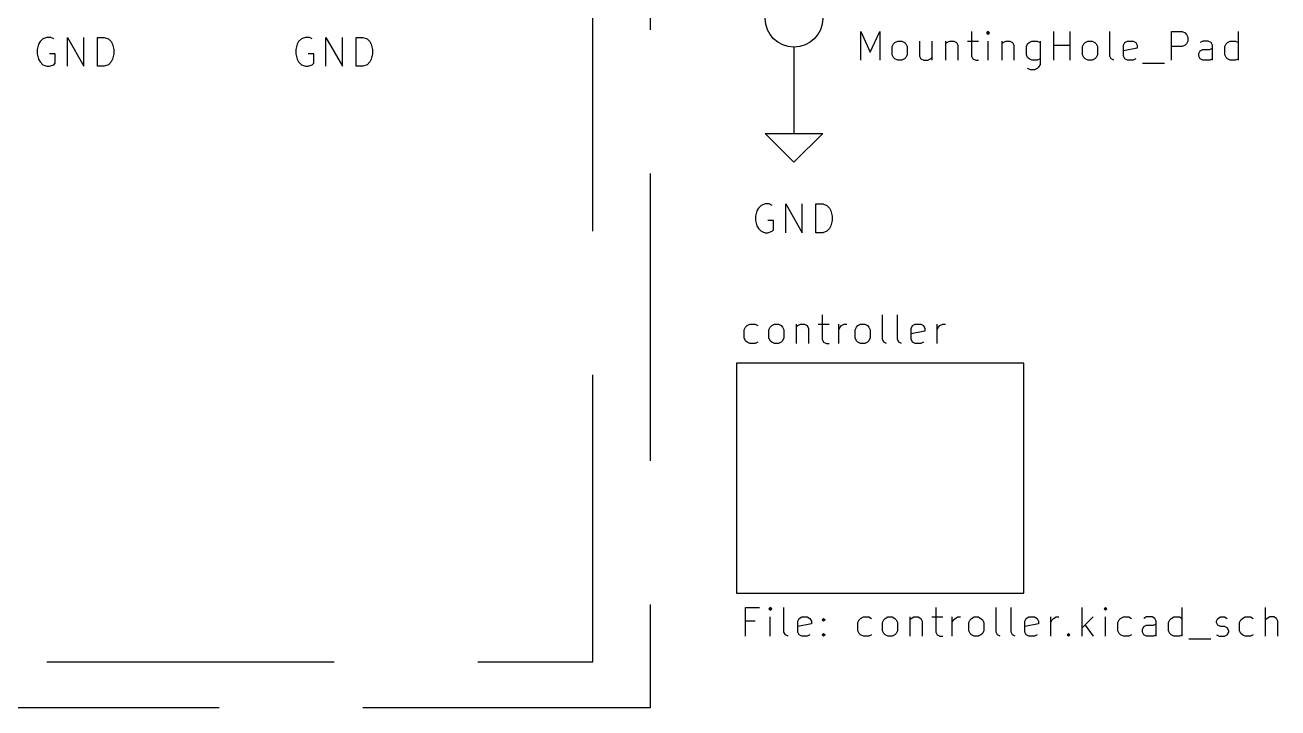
# Model space of a CAD drawing. Extents: x 0.4 to 11.3, y -7.9 to -0.4.
# Drawn here: x 4.212 to 6.392, y -3.75 to -2.561 of the extents above; entities that cross this region are included whole.
import ezdxf

# ---------------------------------------------------------------- set-up
doc = ezdxf.new("R2010")
doc.units = 0
doc.header["$MEASUREMENT"] = 0
doc.linetypes.add('DASHED', pattern=[0.75, 0.5, -0.25])
for name, color, linetype in [('BLUE3', 171, 'CONTINUOUS'), ('BROWN2', 54, 'CONTINUOUS'), ('CYAN2', 4, 'CONTINUOUS'), ('RED2', 1, 'CONTINUOUS')]:
    doc.layers.add(name, color=color, linetype=linetype)

msp = doc.modelspace()

# ---------------------------------------------------------------- linework, layer by layer
at = {"layer": 'BLUE3', "linetype": 'DASHED'}
for p, q in [((5.2, -3.67), (5.2, -0.57)), ((5.3, -0.57), (5.3, -3.75)), ((0.5, -3.67), (5.2, -3.67)), ((5.3, -3.75), (0.5, -3.75))]:
    msp.add_line(p, q, dxfattribs=at)
at = {"layer": 'BROWN2', "linetype": 'CONTINUOUS'}
for p, q in [((5.466, -3.6251), (5.466, -3.5751)), ((5.466, -3.5751), (5.4898, -3.5751)), ((5.5089, -3.5751), (5.5065, -3.5774)), ((5.5113, -3.5774), (5.5089, -3.5751)), ((5.5089, -3.5751), (5.5089, -3.5798)), ((5.5327, -3.6179), (5.5327, -3.5751)), ((5.797, -3.5751), (5.797, -3.6179)), ((5.9017, -3.6179), (5.9017, -3.5751)), ((5.9279, -3.6179), (5.9279, -3.5751)), ((6.0517, -3.6251), (6.0517, -3.5751)), ((6.0922, -3.5751), (6.0898, -3.5774)), ((6.0946, -3.5774), (6.0922, -3.5751)), ((6.0922, -3.5751), (6.0922, -3.5798)), ((6.2255, -3.6251), (6.2255, -3.5751)), ((6.3708, -3.6251), (6.3708, -3.5751)), ((5.5065, -3.5774), (5.5089, -3.5798)), ((5.5089, -3.5798), (5.5113, -3.5774)), ((5.5089, -3.6251), (5.5089, -3.5917)), ((5.5565, -3.5989), (5.5589, -3.5941)), ((5.5589, -3.5941), (5.5636, -3.5917)), ((5.5636, -3.5917), (5.5732, -3.5917)), ((5.5732, -3.5917), (5.5779, -3.5941)), ((5.5779, -3.5941), (5.5803, -3.5989)), ((5.5994, -3.5965), (5.6017, -3.5941)), ((5.6017, -3.5989), (5.5994, -3.5965)), ((5.6017, -3.5941), (5.6041, -3.5965)), ((5.6017, -3.5941), (5.6017, -3.5989)), ((5.6041, -3.5965), (5.6017, -3.5989)), ((5.6613, -3.6013), (5.6636, -3.5965)), ((5.6636, -3.5965), (5.666, -3.5941)), ((5.666, -3.5941), (5.6708, -3.5917)), ((5.6708, -3.5917), (5.6803, -3.5917)), ((5.6803, -3.5917), (5.6851, -3.5941)), ((5.7041, -3.6013), (5.7065, -3.5965)), ((5.7065, -3.5965), (5.7089, -3.5941)), ((5.7089, -3.5941), (5.7136, -3.5917)), ((5.7136, -3.5917), (5.7208, -3.5917)), ((5.7208, -3.5917), (5.7255, -3.5941)), ((5.7255, -3.5941), (5.7279, -3.5965)), ((5.7279, -3.5965), (5.7303, -3.6013)), ((5.7517, -3.5917), (5.7517, -3.6251)), ((5.7517, -3.5965), (5.7541, -3.5941)), ((5.7541, -3.5941), (5.7589, -3.5917)), ((5.7589, -3.5917), (5.766, -3.5917)), ((5.766, -3.5917), (5.7708, -3.5941)), ((5.7708, -3.5941), (5.7732, -3.5989)), ((5.7898, -3.5917), (5.8089, -3.5917)), ((5.8255, -3.6251), (5.8255, -3.5917)), ((5.8255, -3.6013), (5.8279, -3.5965)), ((5.8279, -3.5965), (5.8303, -3.5941)), ((5.8303, -3.5941), (5.8351, -3.5917)), ((5.8351, -3.5917), (5.8398, -3.5917)), ((5.8541, -3.6013), (5.8565, -3.5965)), ((5.8565, -3.5965), (5.8589, -3.5941)), ((5.8589, -3.5941), (5.8636, -3.5917)), ((5.8636, -3.5917), (5.8708, -3.5917)), ((5.8708, -3.5917), (5.8755, -3.5941)), ((5.8755, -3.5941), (5.8779, -3.5965)), ((5.8779, -3.5965), (5.8803, -3.6013)), ((5.9517, -3.5989), (5.9541, -3.5941)), ((5.9541, -3.5941), (5.9589, -3.5917)), ((5.9589, -3.5917), (5.9684, -3.5917)), ((5.9684, -3.5917), (5.9731, -3.5941)), ((5.9731, -3.5941), (5.9755, -3.5989)), ((5.997, -3.6251), (5.997, -3.5917)), ((5.997, -3.6013), (5.9993, -3.5965)), ((5.9993, -3.5965), (6.0017, -3.5941)), ((6.0017, -3.5941), (6.0065, -3.5917)), ((6.0065, -3.5917), (6.0112, -3.5917)), ((6.0708, -3.5917), (6.0517, -3.6108)), ((6.0898, -3.5774), (6.0922, -3.5798)), ((6.0922, -3.5798), (6.0946, -3.5774)), ((6.0922, -3.6251), (6.0922, -3.5917)), ((6.1136, -3.6013), (6.116, -3.5965)), ((6.116, -3.5965), (6.1184, -3.5941)), ((6.1184, -3.5941), (6.1232, -3.5917)), ((6.1232, -3.5917), (6.1327, -3.5917)), ((6.1327, -3.5917), (6.1374, -3.5941)), ((6.1636, -3.5917), (6.1589, -3.5941)), ((6.1732, -3.5917), (6.1636, -3.5917)), ((6.1779, -3.5941), (6.1732, -3.5917)), ((6.1803, -3.5989), (6.1779, -3.5941)), ((6.2017, -3.6013), (6.2041, -3.5965)), ((6.2041, -3.5965), (6.2065, -3.5941)), ((6.2065, -3.5941), (6.2113, -3.5917)), ((6.2113, -3.5917), (6.2208, -3.5917)), ((6.2208, -3.5917), (6.2255, -3.5941)), ((6.2851, -3.5989), (6.2874, -3.5941)), ((6.2874, -3.5941), (6.2922, -3.5917)), ((6.2922, -3.5917), (6.2993, -3.5917)), ((6.2993, -3.5917), (6.3041, -3.5941)), ((6.3255, -3.6013), (6.3279, -3.5965)), ((6.3279, -3.5965), (6.3303, -3.5941)), ((6.3303, -3.5941), (6.3351, -3.5917)), ((6.3351, -3.5917), (6.3446, -3.5917)), ((6.3446, -3.5917), (6.3493, -3.5941)), ((6.3732, -3.5941), (6.3708, -3.5965)), ((6.3779, -3.5917), (6.3732, -3.5941)), ((6.3851, -3.5917), (6.3779, -3.5917)), ((6.3898, -3.5941), (6.3851, -3.5917)), ((6.3922, -3.5989), (6.3898, -3.5941)), ((5.4827, -3.5989), (5.466, -3.5989)), ((5.5351, -3.6227), (5.5327, -3.6179)), ((5.5565, -3.6179), (5.5565, -3.5989)), ((5.5803, -3.6036), (5.5565, -3.6084)), ((5.5589, -3.6227), (5.5565, -3.6179)), ((5.5803, -3.5989), (5.5803, -3.6036)), ((5.6613, -3.6155), (5.6613, -3.6013)), ((5.6636, -3.6203), (5.6613, -3.6155)), ((5.7041, -3.6155), (5.7041, -3.6013)), ((5.7065, -3.6203), (5.7041, -3.6155)), ((5.7303, -3.6155), (5.7279, -3.6203)), ((5.7303, -3.6013), (5.7303, -3.6155)), ((5.7732, -3.5989), (5.7732, -3.6251)), ((5.797, -3.6179), (5.7993, -3.6227)), ((5.8541, -3.6155), (5.8541, -3.6013)), ((5.8565, -3.6203), (5.8541, -3.6155)), ((5.8803, -3.6155), (5.8779, -3.6203)), ((5.8803, -3.6013), (5.8803, -3.6155)), ((5.9041, -3.6227), (5.9017, -3.6179)), ((5.9303, -3.6227), (5.9279, -3.6179)), ((5.9517, -3.6179), (5.9517, -3.5989)), ((5.9755, -3.6036), (5.9517, -3.6084)), ((5.9541, -3.6227), (5.9517, -3.6179)), ((5.9755, -3.5989), (5.9755, -3.6036)), ((6.0565, -3.606), (6.0708, -3.6251)), ((6.1136, -3.6155), (6.1136, -3.6013)), ((6.116, -3.6203), (6.1136, -3.6155)), ((6.1565, -3.6132), (6.1589, -3.6084)), ((6.1565, -3.6179), (6.1565, -3.6132)), ((6.1589, -3.6227), (6.1565, -3.6179)), ((6.1589, -3.6084), (6.1636, -3.606)), ((6.1636, -3.606), (6.1755, -3.606)), ((6.1755, -3.606), (6.1803, -3.6036)), ((6.1803, -3.6251), (6.1803, -3.5989)), ((6.2017, -3.6155), (6.2017, -3.6013)), ((6.2041, -3.6203), (6.2017, -3.6155)), ((6.2851, -3.6013), (6.2851, -3.5989)), ((6.2874, -3.606), (6.2851, -3.6013)), ((6.2922, -3.6084), (6.2874, -3.606)), ((6.2993, -3.6084), (6.2922, -3.6084)), ((6.3041, -3.6108), (6.2993, -3.6084)), ((6.3065, -3.6155), (6.3041, -3.6108)), ((6.3041, -3.6227), (6.3065, -3.6179)), ((6.3065, -3.6179), (6.3065, -3.6155)), ((6.3255, -3.6155), (6.3255, -3.6013)), ((6.3279, -3.6203), (6.3255, -3.6155)), ((6.3922, -3.6251), (6.3922, -3.5989)), ((5.5398, -3.6251), (5.5351, -3.6227)), ((5.5636, -3.6251), (5.5589, -3.6227)), ((5.5732, -3.6251), (5.5636, -3.6251)), ((5.5779, -3.6227), (5.5732, -3.6251)), ((5.5994, -3.6227), (5.6017, -3.6203)), ((5.6017, -3.6251), (5.5994, -3.6227)), ((5.6017, -3.6203), (5.6041, -3.6227)), ((5.6017, -3.6203), (5.6017, -3.6251)), ((5.6041, -3.6227), (5.6017, -3.6251)), ((5.666, -3.6227), (5.6636, -3.6203)), ((5.6708, -3.6251), (5.666, -3.6227)), ((5.6803, -3.6251), (5.6708, -3.6251)), ((5.6851, -3.6227), (5.6803, -3.6251)), ((5.7089, -3.6227), (5.7065, -3.6203)), ((5.7136, -3.6251), (5.7089, -3.6227)), ((5.7208, -3.6251), (5.7136, -3.6251)), ((5.7255, -3.6227), (5.7208, -3.6251)), ((5.7279, -3.6203), (5.7255, -3.6227)), ((5.7993, -3.6227), (5.8041, -3.6251)), ((5.8041, -3.6251), (5.8089, -3.6251)), ((5.8589, -3.6227), (5.8565, -3.6203)), ((5.8636, -3.6251), (5.8589, -3.6227)), ((5.8708, -3.6251), (5.8636, -3.6251)), ((5.8755, -3.6227), (5.8708, -3.6251)), ((5.8779, -3.6203), (5.8755, -3.6227)), ((5.9089, -3.6251), (5.9041, -3.6227)), ((5.9351, -3.6251), (5.9303, -3.6227)), ((5.9589, -3.6251), (5.9541, -3.6227)), ((5.9684, -3.6251), (5.9589, -3.6251)), ((5.9731, -3.6227), (5.9684, -3.6251)), ((6.0255, -3.6227), (6.0279, -3.6203)), ((6.0279, -3.6251), (6.0255, -3.6227)), ((6.0279, -3.6203), (6.0303, -3.6227)), ((6.0279, -3.6203), (6.0279, -3.6251)), ((6.0303, -3.6227), (6.0279, -3.6251)), ((6.1184, -3.6227), (6.116, -3.6203)), ((6.1232, -3.6251), (6.1184, -3.6227)), ((6.1327, -3.6251), (6.1232, -3.6251)), ((6.1374, -3.6227), (6.1327, -3.6251)), ((6.1636, -3.6251), (6.1589, -3.6227)), ((6.1755, -3.6251), (6.1636, -3.6251)), ((6.1803, -3.6227), (6.1755, -3.6251)), ((6.2065, -3.6227), (6.2041, -3.6203)), ((6.2113, -3.6251), (6.2065, -3.6227)), ((6.2208, -3.6251), (6.2113, -3.6251)), ((6.2255, -3.6227), (6.2208, -3.6251)), ((6.2374, -3.6298), (6.2755, -3.6298)), ((6.2851, -3.6227), (6.2898, -3.6251)), ((6.2898, -3.6251), (6.2993, -3.6251)), ((6.2993, -3.6251), (6.3041, -3.6227)), ((6.3303, -3.6227), (6.3279, -3.6203)), ((6.3351, -3.6251), (6.3303, -3.6227)), ((6.3446, -3.6251), (6.3351, -3.6251)), ((6.3493, -3.6227), (6.3446, -3.6251))]:
    msp.add_line(p, q, dxfattribs=at)
at = {"layer": 'CYAN2', "linetype": 'CONTINUOUS'}
for p, q in [((4.2381, -2.5899), (4.2357, -2.5947)), ((4.2381, -2.5899), (4.2357, -2.5947)), ((4.2429, -2.5852), (4.2381, -2.5899)), ((4.2429, -2.5852), (4.2381, -2.5899)), ((4.25, -2.5828), (4.2429, -2.5852)), ((4.25, -2.5828), (4.2429, -2.5852)), ((4.2571, -2.5828), (4.25, -2.5828)), ((4.2571, -2.5828), (4.25, -2.5828)), ((4.2619, -2.5852), (4.2571, -2.5828)), ((4.2619, -2.5852), (4.2571, -2.5828)), ((4.2857, -2.6328), (4.2857, -2.5828)), ((4.2857, -2.5828), (4.3143, -2.6328)), ((4.2857, -2.6328), (4.2857, -2.5828)), ((4.2857, -2.5828), (4.3143, -2.6328)), ((4.3143, -2.6328), (4.3143, -2.5828)), ((4.3143, -2.6328), (4.3143, -2.5828)), ((4.3381, -2.6328), (4.3381, -2.5828)), ((4.3381, -2.5828), (4.35, -2.5828)), ((4.3381, -2.6328), (4.3381, -2.5828)), ((4.3381, -2.5828), (4.35, -2.5828)), ((4.35, -2.5828), (4.3571, -2.5852)), ((4.35, -2.5828), (4.3571, -2.5852)), ((4.3571, -2.5852), (4.3619, -2.5899)), ((4.3571, -2.5852), (4.3619, -2.5899)), ((4.3619, -2.5899), (4.3643, -2.5947)), ((4.3619, -2.5899), (4.3643, -2.5947)), ((4.6881, -2.5899), (4.6857, -2.5947)), ((4.6929, -2.5852), (4.6881, -2.5899)), ((4.7, -2.5828), (4.6929, -2.5852)), ((4.7071, -2.5828), (4.7, -2.5828)), ((4.7119, -2.5852), (4.7071, -2.5828)), ((4.7357, -2.6328), (4.7357, -2.5828)), ((4.7357, -2.5828), (4.7643, -2.6328)), ((4.7643, -2.6328), (4.7643, -2.5828)), ((4.7881, -2.6328), (4.7881, -2.5828)), ((4.7881, -2.5828), (4.8, -2.5828)), ((4.8, -2.5828), (4.8071, -2.5852)), ((4.8071, -2.5852), (4.8119, -2.5899)), ((4.8119, -2.5899), (4.8143, -2.5947)), ((5.6663, -2.6228), (5.6663, -2.5728)), ((5.6663, -2.5728), (5.6829, -2.6085)), ((5.6663, -2.6228), (5.6663, -2.5728)), ((5.6663, -2.5728), (5.6829, -2.6085)), ((5.6829, -2.6085), (5.6996, -2.5728)), ((5.6829, -2.6085), (5.6996, -2.5728)), ((5.6996, -2.5728), (5.6996, -2.6228)), ((5.6996, -2.5728), (5.6996, -2.6228)), ((5.721, -2.599), (5.7234, -2.5942)), ((5.721, -2.599), (5.7234, -2.5942)), ((5.7234, -2.5942), (5.7258, -2.5918)), ((5.7234, -2.5942), (5.7258, -2.5918)), ((5.7258, -2.5918), (5.7306, -2.5895)), ((5.7258, -2.5918), (5.7306, -2.5895)), ((5.7306, -2.5895), (5.7377, -2.5895)), ((5.7306, -2.5895), (5.7377, -2.5895)), ((5.7377, -2.5895), (5.7425, -2.5918)), ((5.7377, -2.5895), (5.7425, -2.5918)), ((5.7425, -2.5918), (5.7449, -2.5942)), ((5.7425, -2.5918), (5.7449, -2.5942)), ((5.7449, -2.5942), (5.7472, -2.599)), ((5.7449, -2.5942), (5.7472, -2.599)), ((5.7687, -2.5895), (5.7687, -2.6157)), ((5.7687, -2.5895), (5.7687, -2.6157)), ((5.7901, -2.5895), (5.7901, -2.6228)), ((5.7901, -2.5895), (5.7901, -2.6228)), ((5.8139, -2.5895), (5.8139, -2.6228)), ((5.8139, -2.5895), (5.8139, -2.6228)), ((5.8139, -2.5942), (5.8163, -2.5918)), ((5.8139, -2.5942), (5.8163, -2.5918)), ((5.8163, -2.5918), (5.821, -2.5895)), ((5.8163, -2.5918), (5.821, -2.5895)), ((5.821, -2.5895), (5.8282, -2.5895)), ((5.821, -2.5895), (5.8282, -2.5895)), ((5.8282, -2.5895), (5.8329, -2.5918)), ((5.8282, -2.5895), (5.8329, -2.5918)), ((5.8329, -2.5918), (5.8353, -2.5966)), ((5.8329, -2.5918), (5.8353, -2.5966)), ((5.852, -2.5895), (5.871, -2.5895)), ((5.852, -2.5895), (5.871, -2.5895)), ((5.8591, -2.5728), (5.8591, -2.6157)), ((5.8591, -2.5728), (5.8591, -2.6157)), ((5.8877, -2.5728), (5.8853, -2.5752)), ((5.8877, -2.5728), (5.8853, -2.5752)), ((5.8853, -2.5752), (5.8877, -2.5776)), ((5.8853, -2.5752), (5.8877, -2.5776)), ((5.8901, -2.5752), (5.8877, -2.5728)), ((5.8877, -2.5728), (5.8877, -2.5776)), ((5.8901, -2.5752), (5.8877, -2.5728)), ((5.8877, -2.5728), (5.8877, -2.5776)), ((5.8877, -2.5776), (5.8901, -2.5752)), ((5.8877, -2.5776), (5.8901, -2.5752)), ((5.8877, -2.6228), (5.8877, -2.5895)), ((5.8877, -2.6228), (5.8877, -2.5895)), ((5.9115, -2.5895), (5.9115, -2.6228)), ((5.9115, -2.5895), (5.9115, -2.6228)), ((5.9115, -2.5942), (5.9139, -2.5918)), ((5.9115, -2.5942), (5.9139, -2.5918)), ((5.9139, -2.5918), (5.9187, -2.5895)), ((5.9139, -2.5918), (5.9187, -2.5895)), ((5.9187, -2.5895), (5.9258, -2.5895)), ((5.9187, -2.5895), (5.9258, -2.5895)), ((5.9258, -2.5895), (5.9306, -2.5918)), ((5.9258, -2.5895), (5.9306, -2.5918)), ((5.9306, -2.5918), (5.9329, -2.5966)), ((5.9306, -2.5918), (5.9329, -2.5966)), ((5.9544, -2.599), (5.9567, -2.5942)), ((5.9544, -2.599), (5.9567, -2.5942)), ((5.9567, -2.5942), (5.9591, -2.5918)), ((5.9567, -2.5942), (5.9591, -2.5918)), ((5.9591, -2.5918), (5.9639, -2.5895)), ((5.9591, -2.5918), (5.9639, -2.5895)), ((5.9639, -2.5895), (5.9734, -2.5895)), ((5.9639, -2.5895), (5.9734, -2.5895)), ((5.9734, -2.5895), (5.9782, -2.5918)), ((5.9734, -2.5895), (5.9782, -2.5918)), ((5.9782, -2.5895), (5.9782, -2.6299)), ((5.9782, -2.5895), (5.9782, -2.6299)), ((6.002, -2.6228), (6.002, -2.5728)), ((6.002, -2.6228), (6.002, -2.5728)), ((6.0306, -2.6228), (6.0306, -2.5728)), ((6.0306, -2.6228), (6.0306, -2.5728)), ((6.052, -2.599), (6.0544, -2.5942)), ((6.052, -2.599), (6.0544, -2.5942)), ((6.0544, -2.5942), (6.0567, -2.5918)), ((6.0544, -2.5942), (6.0567, -2.5918)), ((6.0567, -2.5918), (6.0615, -2.5895)), ((6.0567, -2.5918), (6.0615, -2.5895)), ((6.0615, -2.5895), (6.0687, -2.5895)), ((6.0615, -2.5895), (6.0687, -2.5895)), ((6.0687, -2.5895), (6.0734, -2.5918)), ((6.0687, -2.5895), (6.0734, -2.5918)), ((6.0734, -2.5918), (6.0758, -2.5942)), ((6.0734, -2.5918), (6.0758, -2.5942)), ((6.0758, -2.5942), (6.0782, -2.599)), ((6.0758, -2.5942), (6.0782, -2.599)), ((6.0996, -2.6157), (6.0996, -2.5728)), ((6.0996, -2.6157), (6.0996, -2.5728)), ((6.1234, -2.5966), (6.1258, -2.5918)), ((6.1234, -2.5966), (6.1258, -2.5918)), ((6.1258, -2.5918), (6.1306, -2.5895)), ((6.1258, -2.5918), (6.1306, -2.5895)), ((6.1306, -2.5895), (6.1401, -2.5895)), ((6.1306, -2.5895), (6.1401, -2.5895)), ((6.1401, -2.5895), (6.1448, -2.5918)), ((6.1401, -2.5895), (6.1448, -2.5918)), ((6.1448, -2.5918), (6.1472, -2.5966)), ((6.1448, -2.5918), (6.1472, -2.5966)), ((6.2067, -2.6228), (6.2067, -2.5728)), ((6.2067, -2.5728), (6.2258, -2.5728)), ((6.2067, -2.6228), (6.2067, -2.5728)), ((6.2067, -2.5728), (6.2258, -2.5728)), ((6.2258, -2.5728), (6.2306, -2.5752)), ((6.2258, -2.5728), (6.2306, -2.5752)), ((6.2306, -2.5752), (6.2329, -2.5776)), ((6.2306, -2.5752), (6.2329, -2.5776)), ((6.2329, -2.5942), (6.2306, -2.5966)), ((6.2329, -2.5942), (6.2306, -2.5966)), ((6.2329, -2.5776), (6.2353, -2.5823)), ((6.2329, -2.5776), (6.2353, -2.5823)), ((6.2353, -2.5895), (6.2329, -2.5942)), ((6.2353, -2.5895), (6.2329, -2.5942)), ((6.2353, -2.5823), (6.2353, -2.5895)), ((6.2353, -2.5823), (6.2353, -2.5895)), ((6.2615, -2.5895), (6.2567, -2.5918)), ((6.2615, -2.5895), (6.2567, -2.5918)), ((6.271, -2.5895), (6.2615, -2.5895)), ((6.271, -2.5895), (6.2615, -2.5895)), ((6.2758, -2.5918), (6.271, -2.5895)), ((6.2758, -2.5918), (6.271, -2.5895)), ((6.2782, -2.5966), (6.2758, -2.5918)), ((6.2782, -2.5966), (6.2758, -2.5918)), ((6.2996, -2.599), (6.302, -2.5942)), ((6.2996, -2.599), (6.302, -2.5942)), ((6.302, -2.5942), (6.3044, -2.5918)), ((6.302, -2.5942), (6.3044, -2.5918)), ((6.3044, -2.5918), (6.3091, -2.5895)), ((6.3044, -2.5918), (6.3091, -2.5895)), ((6.3091, -2.5895), (6.3186, -2.5895)), ((6.3091, -2.5895), (6.3186, -2.5895)), ((6.3186, -2.5895), (6.3234, -2.5918)), ((6.3186, -2.5895), (6.3234, -2.5918)), ((6.3234, -2.6228), (6.3234, -2.5728)), ((6.3234, -2.6228), (6.3234, -2.5728)), ((4.2357, -2.5947), (4.2333, -2.6042)), ((4.2357, -2.5947), (4.2333, -2.6042)), ((4.2333, -2.6042), (4.2333, -2.6114)), ((4.2333, -2.6042), (4.2333, -2.6114)), ((4.2333, -2.6114), (4.2357, -2.6209)), ((4.2333, -2.6114), (4.2357, -2.6209)), ((4.2643, -2.6114), (4.2548, -2.6114)), ((4.2643, -2.6114), (4.2548, -2.6114)), ((4.2643, -2.628), (4.2643, -2.6114)), ((4.2643, -2.628), (4.2643, -2.6114)), ((4.3643, -2.5947), (4.3667, -2.6042)), ((4.3643, -2.5947), (4.3667, -2.6042)), ((4.3667, -2.6114), (4.3643, -2.6209)), ((4.3667, -2.6114), (4.3643, -2.6209)), ((4.3667, -2.6042), (4.3667, -2.6114)), ((4.3667, -2.6042), (4.3667, -2.6114)), ((4.6857, -2.5947), (4.6833, -2.6042)), ((4.6833, -2.6042), (4.6833, -2.6114)), ((4.6833, -2.6114), (4.6857, -2.6209)), ((4.7143, -2.6114), (4.7048, -2.6114)), ((4.7143, -2.628), (4.7143, -2.6114)), ((4.8143, -2.5947), (4.8167, -2.6042)), ((4.8167, -2.6114), (4.8143, -2.6209)), ((4.8167, -2.6042), (4.8167, -2.6114)), ((5.721, -2.6133), (5.721, -2.599)), ((5.721, -2.6133), (5.721, -2.599)), ((5.7234, -2.618), (5.721, -2.6133)), ((5.7234, -2.618), (5.721, -2.6133)), ((5.7472, -2.6133), (5.7449, -2.618)), ((5.7472, -2.6133), (5.7449, -2.618)), ((5.7472, -2.599), (5.7472, -2.6133)), ((5.7472, -2.599), (5.7472, -2.6133)), ((5.7687, -2.6157), (5.771, -2.6204)), ((5.7687, -2.6157), (5.771, -2.6204)), ((5.8353, -2.5966), (5.8353, -2.6228)), ((5.8353, -2.5966), (5.8353, -2.6228)), ((5.8591, -2.6157), (5.8615, -2.6204)), ((5.8591, -2.6157), (5.8615, -2.6204)), ((5.9329, -2.5966), (5.9329, -2.6228)), ((5.9329, -2.5966), (5.9329, -2.6228)), ((5.9544, -2.6133), (5.9544, -2.599)), ((5.9544, -2.6133), (5.9544, -2.599)), ((5.9567, -2.618), (5.9544, -2.6133)), ((5.9567, -2.618), (5.9544, -2.6133)), ((6.002, -2.5966), (6.0306, -2.5966)), ((6.002, -2.5966), (6.0306, -2.5966)), ((6.052, -2.6133), (6.052, -2.599)), ((6.052, -2.6133), (6.052, -2.599)), ((6.0544, -2.618), (6.052, -2.6133)), ((6.0544, -2.618), (6.052, -2.6133)), ((6.0782, -2.6133), (6.0758, -2.618)), ((6.0782, -2.6133), (6.0758, -2.618)), ((6.0782, -2.599), (6.0782, -2.6133)), ((6.0782, -2.599), (6.0782, -2.6133)), ((6.102, -2.6204), (6.0996, -2.6157)), ((6.102, -2.6204), (6.0996, -2.6157)), ((6.1234, -2.6157), (6.1234, -2.5966)), ((6.1234, -2.6157), (6.1234, -2.5966)), ((6.1472, -2.6014), (6.1234, -2.6061)), ((6.1472, -2.6014), (6.1234, -2.6061)), ((6.1258, -2.6204), (6.1234, -2.6157)), ((6.1258, -2.6204), (6.1234, -2.6157)), ((6.1472, -2.5966), (6.1472, -2.6014)), ((6.1472, -2.5966), (6.1472, -2.6014)), ((6.2258, -2.599), (6.2067, -2.599)), ((6.2258, -2.599), (6.2067, -2.599)), ((6.2306, -2.5966), (6.2258, -2.599)), ((6.2306, -2.5966), (6.2258, -2.599)), ((6.2544, -2.6109), (6.2567, -2.6061)), ((6.2544, -2.6109), (6.2567, -2.6061)), ((6.2544, -2.6157), (6.2544, -2.6109)), ((6.2544, -2.6157), (6.2544, -2.6109)), ((6.2567, -2.6204), (6.2544, -2.6157)), ((6.2567, -2.6204), (6.2544, -2.6157)), ((6.2567, -2.6061), (6.2615, -2.6038)), ((6.2567, -2.6061), (6.2615, -2.6038)), ((6.2615, -2.6038), (6.2734, -2.6038)), ((6.2615, -2.6038), (6.2734, -2.6038)), ((6.2734, -2.6038), (6.2782, -2.6014)), ((6.2734, -2.6038), (6.2782, -2.6014)), ((6.2782, -2.6228), (6.2782, -2.5966)), ((6.2782, -2.6228), (6.2782, -2.5966)), ((6.2996, -2.6133), (6.2996, -2.599)), ((6.2996, -2.6133), (6.2996, -2.599)), ((6.302, -2.618), (6.2996, -2.6133)), ((6.302, -2.618), (6.2996, -2.6133)), ((4.2357, -2.6209), (4.2381, -2.6257)), ((4.2357, -2.6209), (4.2381, -2.6257)), ((4.2381, -2.6257), (4.2429, -2.6304)), ((4.2381, -2.6257), (4.2429, -2.6304)), ((4.2429, -2.6304), (4.25, -2.6328)), ((4.2429, -2.6304), (4.25, -2.6328)), ((4.25, -2.6328), (4.2548, -2.6328)), ((4.25, -2.6328), (4.2548, -2.6328)), ((4.2548, -2.6328), (4.2619, -2.6304)), ((4.2548, -2.6328), (4.2619, -2.6304)), ((4.2619, -2.6304), (4.2643, -2.628)), ((4.2619, -2.6304), (4.2643, -2.628)), ((4.35, -2.6328), (4.3381, -2.6328)), ((4.35, -2.6328), (4.3381, -2.6328)), ((4.3571, -2.6304), (4.35, -2.6328)), ((4.3571, -2.6304), (4.35, -2.6328)), ((4.3619, -2.6257), (4.3571, -2.6304)), ((4.3619, -2.6257), (4.3571, -2.6304)), ((4.3643, -2.6209), (4.3619, -2.6257)), ((4.3643, -2.6209), (4.3619, -2.6257)), ((4.6857, -2.6209), (4.6881, -2.6257)), ((4.6881, -2.6257), (4.6929, -2.6304)), ((4.6929, -2.6304), (4.7, -2.6328)), ((4.7, -2.6328), (4.7048, -2.6328)), ((4.7048, -2.6328), (4.7119, -2.6304)), ((4.7119, -2.6304), (4.7143, -2.628)), ((4.8, -2.6328), (4.7881, -2.6328)), ((4.8071, -2.6304), (4.8, -2.6328)), ((4.8119, -2.6257), (4.8071, -2.6304)), ((4.8143, -2.6209), (4.8119, -2.6257)), ((5.7258, -2.6204), (5.7234, -2.618)), ((5.7258, -2.6204), (5.7234, -2.618)), ((5.7306, -2.6228), (5.7258, -2.6204)), ((5.7306, -2.6228), (5.7258, -2.6204)), ((5.7377, -2.6228), (5.7306, -2.6228)), ((5.7377, -2.6228), (5.7306, -2.6228)), ((5.7425, -2.6204), (5.7377, -2.6228)), ((5.7425, -2.6204), (5.7377, -2.6228)), ((5.7449, -2.618), (5.7425, -2.6204)), ((5.7449, -2.618), (5.7425, -2.6204)), ((5.771, -2.6204), (5.7758, -2.6228)), ((5.771, -2.6204), (5.7758, -2.6228)), ((5.7758, -2.6228), (5.7829, -2.6228)), ((5.7758, -2.6228), (5.7829, -2.6228)), ((5.7829, -2.6228), (5.7877, -2.6204)), ((5.7829, -2.6228), (5.7877, -2.6204)), ((5.7877, -2.6204), (5.7901, -2.618)), ((5.7877, -2.6204), (5.7901, -2.618)), ((5.8615, -2.6204), (5.8663, -2.6228)), ((5.8615, -2.6204), (5.8663, -2.6228)), ((5.8663, -2.6228), (5.871, -2.6228)), ((5.8663, -2.6228), (5.871, -2.6228)), ((5.9591, -2.6204), (5.9567, -2.618)), ((5.9591, -2.6204), (5.9567, -2.618)), ((5.9615, -2.6395), (5.9567, -2.6371)), ((5.9615, -2.6395), (5.9567, -2.6371)), ((5.9639, -2.6228), (5.9591, -2.6204)), ((5.9639, -2.6228), (5.9591, -2.6204)), ((5.9734, -2.6228), (5.9639, -2.6228)), ((5.9734, -2.6228), (5.9639, -2.6228)), ((5.9734, -2.6371), (5.9687, -2.6395)), ((5.9734, -2.6371), (5.9687, -2.6395)), ((5.9782, -2.6204), (5.9734, -2.6228)), ((5.9782, -2.6204), (5.9734, -2.6228)), ((5.9758, -2.6347), (5.9734, -2.6371)), ((5.9758, -2.6347), (5.9734, -2.6371)), ((5.9782, -2.6299), (5.9758, -2.6347)), ((5.9782, -2.6299), (5.9758, -2.6347)), ((6.0567, -2.6204), (6.0544, -2.618)), ((6.0567, -2.6204), (6.0544, -2.618)), ((6.0615, -2.6228), (6.0567, -2.6204)), ((6.0615, -2.6228), (6.0567, -2.6204)), ((6.0687, -2.6228), (6.0615, -2.6228)), ((6.0687, -2.6228), (6.0615, -2.6228)), ((6.0734, -2.6204), (6.0687, -2.6228)), ((6.0734, -2.6204), (6.0687, -2.6228)), ((6.0758, -2.618), (6.0734, -2.6204)), ((6.0758, -2.618), (6.0734, -2.6204)), ((6.1067, -2.6228), (6.102, -2.6204)), ((6.1067, -2.6228), (6.102, -2.6204)), ((6.1306, -2.6228), (6.1258, -2.6204)), ((6.1306, -2.6228), (6.1258, -2.6204)), ((6.1401, -2.6228), (6.1306, -2.6228)), ((6.1401, -2.6228), (6.1306, -2.6228)), ((6.1448, -2.6204), (6.1401, -2.6228)), ((6.1448, -2.6204), (6.1401, -2.6228)), ((6.1567, -2.6276), (6.1948, -2.6276)), ((6.1567, -2.6276), (6.1948, -2.6276)), ((6.2615, -2.6228), (6.2567, -2.6204)), ((6.2615, -2.6228), (6.2567, -2.6204)), ((6.2734, -2.6228), (6.2615, -2.6228)), ((6.2734, -2.6228), (6.2615, -2.6228)), ((6.2782, -2.6204), (6.2734, -2.6228)), ((6.2782, -2.6204), (6.2734, -2.6228)), ((6.3044, -2.6204), (6.302, -2.618)), ((6.3044, -2.6204), (6.302, -2.618)), ((6.3091, -2.6228), (6.3044, -2.6204)), ((6.3091, -2.6228), (6.3044, -2.6204)), ((6.3186, -2.6228), (6.3091, -2.6228)), ((6.3186, -2.6228), (6.3091, -2.6228)), ((6.3234, -2.6204), (6.3186, -2.6228)), ((6.3234, -2.6204), (6.3186, -2.6228)), ((5.9687, -2.6395), (5.9615, -2.6395)), ((5.9687, -2.6395), (5.9615, -2.6395)), ((5.4929, -2.8752), (5.4881, -2.8799)), ((5.4929, -2.8752), (5.4881, -2.8799)), ((5.5, -2.8728), (5.4929, -2.8752)), ((5.5, -2.8728), (5.4929, -2.8752)), ((5.5071, -2.8728), (5.5, -2.8728)), ((5.5071, -2.8728), (5.5, -2.8728)), ((5.5119, -2.8752), (5.5071, -2.8728)), ((5.5119, -2.8752), (5.5071, -2.8728)), ((5.5357, -2.9228), (5.5357, -2.8728)), ((5.5357, -2.8728), (5.5643, -2.9228)), ((5.5357, -2.9228), (5.5357, -2.8728)), ((5.5357, -2.8728), (5.5643, -2.9228)), ((5.5643, -2.9228), (5.5643, -2.8728)), ((5.5643, -2.9228), (5.5643, -2.8728)), ((5.5881, -2.9228), (5.5881, -2.8728)), ((5.5881, -2.8728), (5.6, -2.8728)), ((5.5881, -2.9228), (5.5881, -2.8728)), ((5.5881, -2.8728), (5.6, -2.8728)), ((5.6, -2.8728), (5.6071, -2.8752)), ((5.6, -2.8728), (5.6071, -2.8752)), ((5.6071, -2.8752), (5.6119, -2.8799)), ((5.6071, -2.8752), (5.6119, -2.8799)), ((5.4857, -2.8847), (5.4833, -2.8942)), ((5.4857, -2.8847), (5.4833, -2.8942)), ((5.4833, -2.8942), (5.4833, -2.9014)), ((5.4833, -2.8942), (5.4833, -2.9014)), ((5.4881, -2.8799), (5.4857, -2.8847)), ((5.4881, -2.8799), (5.4857, -2.8847)), ((5.6119, -2.8799), (5.6143, -2.8847)), ((5.6119, -2.8799), (5.6143, -2.8847)), ((5.6143, -2.8847), (5.6167, -2.8942)), ((5.6143, -2.8847), (5.6167, -2.8942)), ((5.6167, -2.8942), (5.6167, -2.9014)), ((5.6167, -2.8942), (5.6167, -2.9014)), ((5.4833, -2.9014), (5.4857, -2.9109)), ((5.4833, -2.9014), (5.4857, -2.9109)), ((5.4857, -2.9109), (5.4881, -2.9157)), ((5.4857, -2.9109), (5.4881, -2.9157)), ((5.4881, -2.9157), (5.4929, -2.9204)), ((5.4881, -2.9157), (5.4929, -2.9204)), ((5.4929, -2.9204), (5.5, -2.9228)), ((5.4929, -2.9204), (5.5, -2.9228)), ((5.5143, -2.9014), (5.5048, -2.9014)), ((5.5143, -2.9014), (5.5048, -2.9014)), ((5.5048, -2.9228), (5.5119, -2.9204)), ((5.5048, -2.9228), (5.5119, -2.9204)), ((5.5119, -2.9204), (5.5143, -2.918)), ((5.5119, -2.9204), (5.5143, -2.918)), ((5.5143, -2.918), (5.5143, -2.9014)), ((5.5143, -2.918), (5.5143, -2.9014)), ((5.6071, -2.9204), (5.6, -2.9228)), ((5.6071, -2.9204), (5.6, -2.9228)), ((5.6119, -2.9157), (5.6071, -2.9204)), ((5.6119, -2.9157), (5.6071, -2.9204)), ((5.6143, -2.9109), (5.6119, -2.9157)), ((5.6143, -2.9109), (5.6119, -2.9157)), ((5.6167, -2.9014), (5.6143, -2.9109)), ((5.6167, -2.9014), (5.6143, -2.9109)), ((5.5, -2.9228), (5.5048, -2.9228)), ((5.5, -2.9228), (5.5048, -2.9228)), ((5.6, -2.9228), (5.5881, -2.9228)), ((5.6, -2.9228), (5.5881, -2.9228)), ((5.5993, -3.0655), (5.5993, -3.1084)), ((5.7041, -3.1084), (5.7041, -3.0655)), ((5.7303, -3.1084), (5.7303, -3.0655)), ((5.4636, -3.0917), (5.466, -3.087)), ((5.4636, -3.106), (5.4636, -3.0917)), ((5.466, -3.087), (5.4684, -3.0846)), ((5.4684, -3.0846), (5.4732, -3.0822)), ((5.4732, -3.0822), (5.4827, -3.0822)), ((5.4827, -3.0822), (5.4874, -3.0846)), ((5.5065, -3.0917), (5.5089, -3.087)), ((5.5065, -3.106), (5.5065, -3.0917)), ((5.5089, -3.087), (5.5113, -3.0846)), ((5.5113, -3.0846), (5.516, -3.0822)), ((5.516, -3.0822), (5.5232, -3.0822)), ((5.5232, -3.0822), (5.5279, -3.0846)), ((5.5279, -3.0846), (5.5303, -3.087)), ((5.5303, -3.087), (5.5327, -3.0917)), ((5.5327, -3.0917), (5.5327, -3.106)), ((5.5541, -3.0822), (5.5541, -3.1155)), ((5.5541, -3.087), (5.5565, -3.0846)), ((5.5565, -3.0846), (5.5613, -3.0822)), ((5.5613, -3.0822), (5.5684, -3.0822)), ((5.5684, -3.0822), (5.5732, -3.0846)), ((5.5732, -3.0846), (5.5755, -3.0893)), ((5.5755, -3.0893), (5.5755, -3.1155)), ((5.5922, -3.0822), (5.6112, -3.0822)), ((5.6279, -3.1155), (5.6279, -3.0822)), ((5.6279, -3.0917), (5.6303, -3.087)), ((5.6303, -3.087), (5.6327, -3.0846)), ((5.6327, -3.0846), (5.6374, -3.0822)), ((5.6374, -3.0822), (5.6422, -3.0822)), ((5.6565, -3.0917), (5.6589, -3.087)), ((5.6565, -3.106), (5.6565, -3.0917)), ((5.6589, -3.087), (5.6612, -3.0846)), ((5.6612, -3.0846), (5.666, -3.0822)), ((5.666, -3.0822), (5.6732, -3.0822)), ((5.6732, -3.0822), (5.6779, -3.0846)), ((5.6779, -3.0846), (5.6803, -3.087)), ((5.6803, -3.087), (5.6827, -3.0917)), ((5.6827, -3.0917), (5.6827, -3.106)), ((5.7541, -3.0893), (5.7565, -3.0846)), ((5.7541, -3.1084), (5.7541, -3.0893)), ((5.7779, -3.0941), (5.7541, -3.0989)), ((5.7565, -3.0846), (5.7612, -3.0822)), ((5.7612, -3.0822), (5.7708, -3.0822)), ((5.7708, -3.0822), (5.7755, -3.0846)), ((5.7755, -3.0846), (5.7779, -3.0893)), ((5.7779, -3.0893), (5.7779, -3.0941)), ((5.7993, -3.1155), (5.7993, -3.0822)), ((5.7993, -3.0917), (5.8017, -3.087)), ((5.8017, -3.087), (5.8041, -3.0846)), ((5.8041, -3.0846), (5.8089, -3.0822)), ((5.8089, -3.0822), (5.8136, -3.0822)), ((5.466, -3.1108), (5.4636, -3.106)), ((5.4684, -3.1132), (5.466, -3.1108)), ((5.4732, -3.1155), (5.4684, -3.1132)), ((5.4827, -3.1155), (5.4732, -3.1155)), ((5.4874, -3.1132), (5.4827, -3.1155)), ((5.5089, -3.1108), (5.5065, -3.106)), ((5.5113, -3.1132), (5.5089, -3.1108)), ((5.516, -3.1155), (5.5113, -3.1132)), ((5.5232, -3.1155), (5.516, -3.1155)), ((5.5279, -3.1132), (5.5232, -3.1155)), ((5.5303, -3.1108), (5.5279, -3.1132)), ((5.5327, -3.106), (5.5303, -3.1108)), ((5.5993, -3.1084), (5.6017, -3.1132)), ((5.6017, -3.1132), (5.6065, -3.1155)), ((5.6065, -3.1155), (5.6112, -3.1155)), ((5.6589, -3.1108), (5.6565, -3.106)), ((5.6612, -3.1132), (5.6589, -3.1108)), ((5.666, -3.1155), (5.6612, -3.1132)), ((5.6732, -3.1155), (5.666, -3.1155)), ((5.6779, -3.1132), (5.6732, -3.1155)), ((5.6803, -3.1108), (5.6779, -3.1132)), ((5.6827, -3.106), (5.6803, -3.1108)), ((5.7065, -3.1132), (5.7041, -3.1084)), ((5.7112, -3.1155), (5.7065, -3.1132)), ((5.7327, -3.1132), (5.7303, -3.1084)), ((5.7374, -3.1155), (5.7327, -3.1132)), ((5.7565, -3.1132), (5.7541, -3.1084)), ((5.7612, -3.1155), (5.7565, -3.1132)), ((5.7708, -3.1155), (5.7612, -3.1155)), ((5.7755, -3.1132), (5.7708, -3.1155))]:
    msp.add_line(p, q, dxfattribs=at)
at = {"layer": 'RED2', "linetype": 'CONTINUOUS'}
for p, q in [((5.55, -2.6), (5.55, -2.7)), ((5.55, -2.6), (5.55, -2.7)), ((5.55, -2.7), (5.55, -2.75)), ((5.55, -2.8), (5.5, -2.75)), ((5.5, -2.75), (5.55, -2.75)), ((5.55, -2.75), (5.6, -2.75)), ((5.6, -2.75), (5.55, -2.8)), ((5.45, -3.15), (5.45, -3.55)), ((5.95, -3.15), (5.45, -3.15)), ((5.45, -3.15), (5.45, -3.55)), ((5.95, -3.15), (5.45, -3.15)), ((5.95, -3.55), (5.95, -3.15)), ((5.95, -3.55), (5.95, -3.15)), ((5.45, -3.55), (5.95, -3.55)), ((5.45, -3.55), (5.95, -3.55))]:
    msp.add_line(p, q, dxfattribs=at)
at = {"layer": 'RED2'}
msp.add_circle((5.55, -2.55), 0.05, dxfattribs=at)

doc.saveas('drawing.dxf')
